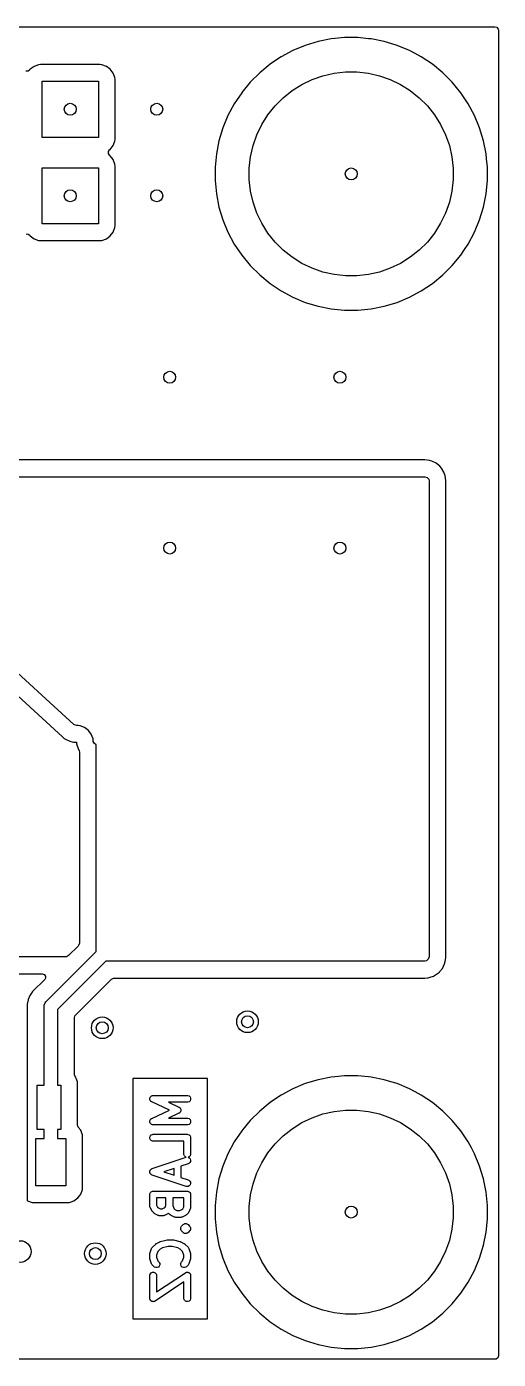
# Model space of a CAD drawing. Extents: x 0.03 to 1.57, y 0.03 to 1.57.
# Drawn here: x 1.025 to 1.57, y 0.03 to 1.57 of the extents above; entities that cross this region are included whole.
import ezdxf

# ---------------------------------------------------------------- set-up
doc = ezdxf.new("R2010")
doc.units = 0
doc.header["$MEASUREMENT"] = 0
doc.layers.add('BLACK', color=7, linetype='CONTINUOUS')

msp = doc.modelspace()

# ---------------------------------------------------------------- linework, layer by layer
at = {"layer": 'BLACK', "linetype": 'CONTINUOUS'}
for p, q in [((0.0337, 1.5702), (1.5663, 1.5702)), ((1.3769, 1.556), (1.3617, 1.553)), ((1.3811, 1.5564), (1.3769, 1.556)), ((1.3923, 1.5575), (1.3811, 1.5564)), ((1.4077, 1.5575), (1.3923, 1.5575)), ((1.3923, 1.5575), (1.3923, 1.5575)), ((1.4201, 1.5563), (1.4077, 1.5575)), ((1.4077, 1.5575), (1.4077, 1.5575)), ((1.4231, 1.556), (1.4201, 1.5563)), ((1.4383, 1.553), (1.4231, 1.556)), ((1.5663, 1.5702), (1.5686, 1.5695)), ((1.5686, 1.5695), (1.57, 1.5675)), ((1.57, 1.5675), (1.5702, 1.5663)), ((1.5702, 1.5663), (1.5702, 0.0337)), ((1.3326, 1.5425), (1.3189, 1.5353)), ((1.3469, 1.5485), (1.3326, 1.5425)), ((1.3326, 1.5425), (1.3326, 1.5425)), ((1.3326, 1.5425), (1.3326, 1.5425)), ((1.3617, 1.553), (1.3469, 1.5485)), ((1.3469, 1.5485), (1.3469, 1.5485)), ((1.3469, 1.5485), (1.3469, 1.5485)), ((1.3617, 1.553), (1.3617, 1.553)), ((1.4471, 1.5503), (1.4383, 1.553)), ((1.4531, 1.5485), (1.4471, 1.5503)), ((1.4674, 1.5425), (1.4531, 1.5485)), ((1.4531, 1.5485), (1.4531, 1.5485)), ((1.4531, 1.5485), (1.4531, 1.5485)), ((1.4741, 1.539), (1.4674, 1.5425)), ((1.0384, 1.5262), (1.0332, 1.5243)), ((1.0407, 1.5265), (1.0384, 1.5262)), ((1.0384, 1.5262), (1.0384, 1.5262)), ((1.0384, 1.5262), (1.0384, 1.5262)), ((1.1093, 1.5265), (1.0407, 1.5265)), ((1.1116, 1.5262), (1.1093, 1.5265)), ((1.1168, 1.5243), (1.1116, 1.5262)), ((1.1116, 1.5262), (1.1116, 1.5262)), ((1.3061, 1.5267), (1.2941, 1.5168)), ((1.3125, 1.531), (1.3061, 1.5267)), ((1.3189, 1.5353), (1.3125, 1.531)), ((1.4811, 1.5353), (1.4741, 1.539)), ((1.4939, 1.5267), (1.4811, 1.5353)), ((1.4811, 1.5353), (1.4811, 1.5353)), ((1.4811, 1.5353), (1.4811, 1.5353)), ((1.5059, 1.5168), (1.4939, 1.5267)), ((1.0262, 1.5188), (1.0237, 1.5188)), ((1.0281, 1.5202), (1.0262, 1.5188)), ((1.0287, 1.521), (1.0281, 1.5202)), ((1.0332, 1.5243), (1.0287, 1.521)), ((1.0287, 1.521), (1.0287, 1.521)), ((1.0287, 1.521), (1.0287, 1.521)), ((1.0332, 1.5243), (1.0332, 1.5243)), ((1.1213, 1.521), (1.1168, 1.5243)), ((1.1168, 1.5243), (1.1168, 1.5243)), ((1.1168, 1.5243), (1.1168, 1.5243)), ((1.1246, 1.5165), (1.1213, 1.521)), ((1.125, 1.5155), (1.1246, 1.5165)), ((1.1266, 1.5113), (1.125, 1.5155)), ((1.1268, 1.509), (1.1266, 1.5113)), ((1.1266, 1.5113), (1.1266, 1.5113)), ((1.2941, 1.5168), (1.2832, 1.5059)), ((1.3548, 1.5091), (1.3673, 1.5135)), ((1.3673, 1.5135), (1.3802, 1.5164)), ((1.3802, 1.5164), (1.3934, 1.5179)), ((1.3934, 1.5179), (1.4066, 1.5179)), ((1.4066, 1.5179), (1.4198, 1.5164)), ((1.4198, 1.5164), (1.4327, 1.5135)), ((1.4327, 1.5135), (1.4452, 1.5091)), ((1.5168, 1.5059), (1.5059, 1.5168)), ((1.0425, 1.4422), (1.0425, 1.5072)), ((1.0425, 1.5072), (1.1075, 1.5072)), ((1.1075, 1.5072), (1.1075, 1.4422)), ((1.1268, 1.4403), (1.1268, 1.509)), ((1.2832, 1.5059), (1.2735, 1.4942)), ((1.3213, 1.4881), (1.3317, 1.4963)), ((1.3317, 1.4963), (1.3429, 1.5034)), ((1.3429, 1.5034), (1.3548, 1.5091)), ((1.4452, 1.5091), (1.4571, 1.5034)), ((1.4571, 1.5034), (1.4683, 1.4963)), ((1.4683, 1.4963), (1.4787, 1.4881)), ((1.5267, 1.4939), (1.5168, 1.5059)), ((1.2647, 1.4811), (1.2574, 1.4674)), ((1.2733, 1.4939), (1.2647, 1.4811)), ((1.2735, 1.4942), (1.2733, 1.4939)), ((1.3119, 1.4787), (1.3213, 1.4881)), ((1.4787, 1.4881), (1.4881, 1.4787)), ((1.5353, 1.4811), (1.5267, 1.4939)), ((1.5425, 1.4674), (1.5353, 1.4811)), ((1.2574, 1.4674), (1.2515, 1.4531)), ((1.2574, 1.4674), (1.2574, 1.4674)), ((1.2966, 1.4571), (1.3037, 1.4683)), ((1.3037, 1.4683), (1.3119, 1.4787)), ((1.4881, 1.4787), (1.4963, 1.4683)), ((1.4963, 1.4683), (1.5034, 1.4571)), ((1.5485, 1.4531), (1.5425, 1.4674)), ((1.2515, 1.4531), (1.247, 1.4383)), ((1.2909, 1.4452), (1.2966, 1.4571)), ((1.5034, 1.4571), (1.5091, 1.4452)), ((1.553, 1.4383), (1.5485, 1.4531)), ((1.1075, 1.4422), (1.0425, 1.4422)), ((1.1213, 1.4284), (1.1246, 1.4328)), ((1.1246, 1.4328), (1.1266, 1.438)), ((1.1246, 1.4328), (1.1246, 1.4328)), ((1.1266, 1.438), (1.1268, 1.4403)), ((1.1266, 1.438), (1.1266, 1.438)), ((1.1266, 1.438), (1.1266, 1.438)), ((1.247, 1.4383), (1.244, 1.4231)), ((1.2836, 1.4198), (1.2865, 1.4327)), ((1.2865, 1.4327), (1.2909, 1.4452)), ((1.5091, 1.4452), (1.5135, 1.4327)), ((1.5135, 1.4327), (1.5164, 1.4198)), ((1.556, 1.4231), (1.553, 1.4383)), ((1.1191, 1.4235), (1.1192, 1.4259)), ((1.1205, 1.4216), (1.1191, 1.4235)), ((1.1192, 1.4259), (1.1205, 1.4278)), ((1.1205, 1.4278), (1.1213, 1.4284)), ((1.1213, 1.421), (1.1205, 1.4216)), ((1.1213, 1.4284), (1.1213, 1.4284)), ((1.1213, 1.4284), (1.1213, 1.4284)), ((1.1246, 1.4165), (1.1213, 1.421)), ((1.244, 1.4231), (1.2425, 1.4077)), ((1.2821, 1.4066), (1.2836, 1.4198)), ((1.5164, 1.4198), (1.5179, 1.4066)), ((1.5565, 1.4175), (1.556, 1.4231)), ((1.5575, 1.4077), (1.5565, 1.4175)), ((1.0425, 1.3422), (1.0425, 1.4072)), ((1.0425, 1.4072), (1.1075, 1.4072)), ((1.1075, 1.4072), (1.1075, 1.3422)), ((1.125, 1.4155), (1.1246, 1.4165)), ((1.1266, 1.4113), (1.125, 1.4155)), ((1.1268, 1.409), (1.1266, 1.4113)), ((1.1266, 1.4113), (1.1266, 1.4113)), ((1.1268, 1.4077), (1.1268, 1.409)), ((1.1268, 1.3403), (1.1268, 1.4077)), ((1.2425, 1.4077), (1.2425, 1.3923)), ((1.2821, 1.3934), (1.2821, 1.4066)), ((1.5179, 1.4066), (1.5179, 1.3934)), ((1.5575, 1.3923), (1.5575, 1.4077)), ((1.2425, 1.3923), (1.244, 1.3769)), ((1.2836, 1.3802), (1.2821, 1.3934)), ((1.5179, 1.3934), (1.5164, 1.3802)), ((1.5564, 1.3811), (1.5575, 1.3923)), ((1.244, 1.3769), (1.247, 1.3617)), ((1.2865, 1.3673), (1.2836, 1.3802)), ((1.5164, 1.3802), (1.5135, 1.3673)), ((1.553, 1.3617), (1.556, 1.3769)), ((1.556, 1.3769), (1.5564, 1.3811)), ((1.247, 1.3617), (1.2515, 1.3469)), ((1.2909, 1.3548), (1.2865, 1.3673)), ((1.5135, 1.3673), (1.5091, 1.3548)), ((1.5485, 1.3469), (1.553, 1.3617)), ((1.553, 1.3617), (1.553, 1.3617)), ((1.1075, 1.3422), (1.0425, 1.3422)), ((1.1266, 1.338), (1.1268, 1.3403)), ((1.2515, 1.3469), (1.2574, 1.3326)), ((1.2966, 1.3429), (1.2909, 1.3548)), ((1.3037, 1.3317), (1.2966, 1.3429)), ((1.5034, 1.3429), (1.4963, 1.3317)), ((1.5091, 1.3548), (1.5034, 1.3429)), ((1.5425, 1.3326), (1.5485, 1.3469)), ((1.5485, 1.3469), (1.5485, 1.3469)), ((1.5485, 1.3469), (1.5485, 1.3469)), ((1.0238, 1.3306), (1.0263, 1.3305)), ((1.0263, 1.3305), (1.0281, 1.3292)), ((1.0281, 1.3292), (1.0287, 1.3284)), ((1.0287, 1.3284), (1.0287, 1.3284)), ((1.0287, 1.3284), (1.0332, 1.3251)), ((1.0332, 1.3251), (1.0384, 1.3231)), ((1.1116, 1.3231), (1.1168, 1.3251)), ((1.1168, 1.3251), (1.1213, 1.3284)), ((1.1213, 1.3284), (1.1246, 1.3328)), ((1.1213, 1.3284), (1.1213, 1.3284)), ((1.1246, 1.3328), (1.1266, 1.338)), ((1.1246, 1.3328), (1.1246, 1.3328)), ((1.1266, 1.338), (1.1266, 1.338)), ((1.1266, 1.338), (1.1266, 1.338)), ((1.2574, 1.3326), (1.2574, 1.3326)), ((1.2574, 1.3326), (1.2647, 1.3189)), ((1.3119, 1.3213), (1.3037, 1.3317)), ((1.4963, 1.3317), (1.4881, 1.3213)), ((1.5353, 1.3189), (1.5425, 1.3326)), ((1.5425, 1.3326), (1.5425, 1.3326)), ((1.5425, 1.3326), (1.5425, 1.3326)), ((1.0384, 1.3231), (1.0384, 1.3231)), ((1.0384, 1.3231), (1.0399, 1.323)), ((1.0399, 1.323), (1.0407, 1.3229)), ((1.0407, 1.3229), (1.0407, 1.3229)), ((1.0407, 1.3229), (1.0407, 1.3229)), ((1.0407, 1.3229), (1.1093, 1.3229)), ((1.1093, 1.3229), (1.1109, 1.323)), ((1.1093, 1.3229), (1.1093, 1.3229)), ((1.1093, 1.3229), (1.1093, 1.3229)), ((1.1109, 1.323), (1.1116, 1.3231)), ((1.1116, 1.3231), (1.1116, 1.3231)), ((1.2647, 1.3189), (1.2733, 1.3061)), ((1.3213, 1.3119), (1.3119, 1.3213)), ((1.3317, 1.3037), (1.3213, 1.3119)), ((1.4787, 1.3119), (1.4683, 1.3037)), ((1.4881, 1.3213), (1.4787, 1.3119)), ((1.5267, 1.3061), (1.531, 1.3125)), ((1.531, 1.3125), (1.5353, 1.3189)), ((1.2733, 1.3061), (1.2832, 1.2941)), ((1.2832, 1.2941), (1.2941, 1.2832)), ((1.3429, 1.2966), (1.3317, 1.3037)), ((1.3548, 1.2909), (1.3429, 1.2966)), ((1.4571, 1.2966), (1.4452, 1.2909)), ((1.4683, 1.3037), (1.4571, 1.2966)), ((1.5059, 1.2832), (1.5168, 1.2941)), ((1.5168, 1.2941), (1.5267, 1.3061)), ((1.2941, 1.2832), (1.3061, 1.2733)), ((1.3673, 1.2865), (1.3548, 1.2909)), ((1.3802, 1.2836), (1.3673, 1.2865)), ((1.3934, 1.2821), (1.3802, 1.2836)), ((1.4066, 1.2821), (1.3934, 1.2821)), ((1.4198, 1.2836), (1.4066, 1.2821)), ((1.4327, 1.2865), (1.4198, 1.2836)), ((1.4452, 1.2909), (1.4327, 1.2865)), ((1.4939, 1.2733), (1.5059, 1.2832)), ((1.5059, 1.2832), (1.5059, 1.2832)), ((1.3061, 1.2733), (1.3189, 1.2647)), ((1.3189, 1.2647), (1.3326, 1.2574)), ((1.4674, 1.2574), (1.4811, 1.2647)), ((1.4811, 1.2647), (1.4939, 1.2733)), ((1.3326, 1.2574), (1.3326, 1.2574)), ((1.3326, 1.2574), (1.3469, 1.2515)), ((1.3469, 1.2515), (1.3617, 1.247)), ((1.4383, 1.247), (1.4531, 1.2515)), ((1.4531, 1.2515), (1.4674, 1.2574)), ((1.4674, 1.2574), (1.4674, 1.2574)), ((1.4674, 1.2574), (1.4674, 1.2574)), ((1.4674, 1.2574), (1.4674, 1.2574)), ((1.4674, 1.2574), (1.4674, 1.2574)), ((1.3617, 1.247), (1.3769, 1.244)), ((1.3769, 1.244), (1.3769, 1.244)), ((1.3769, 1.244), (1.3923, 1.2425)), ((1.3923, 1.2425), (1.3923, 1.2425)), ((1.3923, 1.2425), (1.4077, 1.2425)), ((1.4077, 1.2425), (1.4231, 1.244)), ((1.4231, 1.244), (1.4383, 1.247)), ((1.485, 1.0695), (0.755, 1.0695)), ((1.4878, 1.0691), (1.485, 1.0695)), ((1.485, 1.0695), (1.485, 1.0695)), ((1.4905, 1.0687), (1.4878, 1.0691)), ((1.4932, 1.0679), (1.4905, 1.0687)), ((1.4983, 1.0656), (1.4932, 1.0679)), ((1.5024, 1.0621), (1.4983, 1.0656)), ((0.755, 1.05), (1.485, 1.05)), ((1.485, 1.05), (1.4877, 1.0492)), ((1.4877, 1.0492), (1.4896, 1.0471)), ((1.5025, 1.062), (1.5024, 1.0621)), ((1.5043, 1.0599), (1.5025, 1.062)), ((1.5025, 1.062), (1.5025, 1.062)), ((1.5025, 1.062), (1.5025, 1.062)), ((1.5073, 1.0552), (1.5043, 1.0599)), ((1.5086, 1.0512), (1.5073, 1.0552)), ((1.5091, 1.0492), (1.5086, 1.0512)), ((1.5095, 1.045), (1.5091, 1.0492)), ((1.4896, 1.0471), (1.49, 1.045)), ((1.49, 1.045), (1.49, 0.495)), ((1.5095, 0.495), (1.5095, 1.045)), ((1.5095, 1.045), (1.5095, 1.045)), ((1.0792, 0.7636), (0.93, 0.9)), ((0.9463, 0.8587), (1.0661, 0.7492)), ((1.0799, 0.7631), (1.0792, 0.7636)), ((1.0826, 0.7623), (1.0799, 0.7631)), ((1.0841, 0.7623), (1.0826, 0.7623)), ((1.0864, 0.762), (1.0841, 0.7623)), ((1.0916, 0.7601), (1.0864, 0.762)), ((1.096, 0.7567), (1.0916, 0.7601)), ((1.0993, 0.7523), (1.096, 0.7567)), ((1.0661, 0.7492), (1.0673, 0.7481)), ((1.0673, 0.7481), (1.068, 0.7476)), ((1.068, 0.7476), (1.0693, 0.7466)), ((1.0693, 0.7466), (1.0693, 0.7466)), ((1.0693, 0.7466), (1.0744, 0.7443)), ((1.0744, 0.7443), (1.0744, 0.7443)), ((1.0744, 0.7443), (1.0771, 0.7435)), ((1.0771, 0.7435), (1.0786, 0.7433)), ((1.0786, 0.7433), (1.0794, 0.743)), ((1.0794, 0.743), (1.0822, 0.743)), ((1.0822, 0.743), (1.0822, 0.7406)), ((1.0822, 0.7406), (1.0825, 0.7403)), ((1.0825, 0.7403), (1.0826, 0.7399)), ((1.0826, 0.7399), (1.0828, 0.7391)), ((1.1013, 0.7471), (1.0993, 0.7523)), ((1.1015, 0.7449), (1.1013, 0.7471)), ((1.1013, 0.7471), (1.1013, 0.7471)), ((1.1013, 0.7471), (1.1013, 0.7471)), ((1.1016, 0.7441), (1.1015, 0.7449)), ((1.1031, 0.7417), (1.1016, 0.7441)), ((1.105, 0.74), (1.1031, 0.7417)), ((1.105, 0.5011), (1.105, 0.74)), ((1.105, 0.74), (1.105, 0.74)), ((1.0828, 0.7391), (1.085, 0.734)), ((1.085, 0.734), (1.085, 0.7339)), ((1.085, 0.7339), (1.0851, 0.7336)), ((1.0851, 0.7336), (1.0852, 0.733)), ((1.0852, 0.733), (1.0855, 0.7318)), ((1.0855, 0.7318), (1.0855, 0.511)), ((1.0855, 0.511), (1.0847, 0.5083)), ((1.0695, 0.495), (0.8809, 0.495)), ((1.0469, 0.4431), (1.105, 0.5011)), ((1.0706, 0.4951), (1.0695, 0.495)), ((1.073, 0.4965), (1.0706, 0.4951)), ((1.084, 0.5075), (1.073, 0.4965)), ((1.0847, 0.5083), (1.084, 0.5075)), ((1.49, 0.495), (1.4892, 0.4923)), ((1.5087, 0.4895), (1.5094, 0.4939)), ((1.5094, 0.4939), (1.5095, 0.495)), ((1.1161, 0.49), (1.0604, 0.4342)), ((1.205, 0.49), (1.1161, 0.49)), ((1.485, 0.49), (1.205, 0.49)), ((1.4871, 0.4904), (1.485, 0.49)), ((1.4892, 0.4923), (1.4871, 0.4904)), ((1.4999, 0.4757), (1.502, 0.4775)), ((1.502, 0.4775), (1.5021, 0.4776)), ((1.502, 0.4775), (1.502, 0.4775)), ((1.5021, 0.4776), (1.5056, 0.4817)), ((1.5056, 0.4817), (1.5079, 0.4868)), ((1.5079, 0.4868), (1.5087, 0.4895)), ((0.9027, 0.4755), (1.0426, 0.4755)), ((1.0454, 0.4688), (1.0314, 0.4548)), ((1.0426, 0.4755), (1.0449, 0.4747)), ((1.0449, 0.4747), (1.0463, 0.4728)), ((1.0463, 0.4704), (1.0454, 0.4688)), ((1.0463, 0.4728), (1.0463, 0.4704)), ((1.0808, 0.4274), (1.1228, 0.4694)), ((1.1228, 0.4694), (1.1249, 0.4704)), ((1.1249, 0.4704), (1.1256, 0.4705)), ((1.1256, 0.4705), (1.485, 0.4705)), ((1.485, 0.4705), (1.4884, 0.4708)), ((1.485, 0.4705), (1.485, 0.4705)), ((1.4884, 0.4708), (1.4892, 0.4709)), ((1.4892, 0.4709), (1.4902, 0.4712)), ((1.4902, 0.4712), (1.4912, 0.4714)), ((1.4912, 0.4714), (1.4952, 0.4727)), ((1.4952, 0.4727), (1.4999, 0.4757)), ((1.4952, 0.4727), (1.4952, 0.4727)), ((1.4999, 0.4757), (1.4999, 0.4757)), ((1.0284, 0.4504), (1.0264, 0.4456)), ((1.0294, 0.4519), (1.0284, 0.4504)), ((1.0314, 0.4548), (1.0294, 0.4519)), ((1.0264, 0.4454), (1.0253, 0.4402)), ((1.0253, 0.4402), (1.0253, 0.3642)), ((1.0264, 0.4456), (1.0264, 0.4456)), ((1.0264, 0.4456), (1.0264, 0.4456)), ((1.0264, 0.4456), (1.0264, 0.4454)), ((1.0446, 0.4375), (1.0448, 0.439)), ((1.0446, 0.3466), (1.0446, 0.4375)), ((1.0448, 0.439), (1.046, 0.4419)), ((1.046, 0.4419), (1.0469, 0.4431)), ((1.0604, 0.4342), (1.0604, 0.3466)), ((1.0797, 0.4246), (1.0804, 0.4269)), ((1.0797, 0.3594), (1.0797, 0.4246)), ((1.0804, 0.4269), (1.0808, 0.4274)), ((1.0253, 0.3642), (1.025, 0.3632)), ((1.025, 0.3632), (1.025, 0.2135)), ((1.0797, 0.3593), (1.0797, 0.3594)), ((1.08, 0.3585), (1.0797, 0.3593)), ((1.0802, 0.3575), (1.08, 0.3585)), ((1.0803, 0.3573), (1.0802, 0.3575)), ((1.0813, 0.3559), (1.0803, 0.3573)), ((1.0819, 0.3544), (1.0813, 0.3559)), ((1.0832, 0.3507), (1.0819, 0.3544)), ((1.0819, 0.3544), (1.0819, 0.3544)), ((1.2338, 0.3544), (1.1474, 0.3544)), ((1.1474, 0.3544), (1.1474, 0.0768)), ((1.2338, 0.2077), (1.2338, 0.3544)), ((1.3769, 0.356), (1.3617, 0.353)), ((1.3811, 0.3564), (1.3769, 0.356)), ((1.3923, 0.3575), (1.3811, 0.3564)), ((1.4077, 0.3575), (1.3923, 0.3575)), ((1.3923, 0.3575), (1.3923, 0.3575)), ((1.4201, 0.3563), (1.4077, 0.3575)), ((1.4077, 0.3575), (1.4077, 0.3575)), ((1.4231, 0.356), (1.4201, 0.3563)), ((1.4383, 0.353), (1.4231, 0.356)), ((1.0366, 0.2954), (1.0366, 0.3466)), ((1.0366, 0.3466), (1.0446, 0.3466)), ((1.0604, 0.3466), (1.0642, 0.3466)), ((1.0642, 0.3466), (1.0642, 0.2954)), ((1.0835, 0.3484), (1.0832, 0.3507)), ((1.0832, 0.3507), (1.0832, 0.3507)), ((1.0835, 0.3007), (1.0835, 0.3484)), ((1.0835, 0.3484), (1.0835, 0.3484)), ((1.3326, 0.3425), (1.3189, 0.3353)), ((1.3469, 0.3485), (1.3326, 0.3425)), ((1.3326, 0.3425), (1.3326, 0.3425)), ((1.3326, 0.3425), (1.3326, 0.3425)), ((1.3617, 0.353), (1.3469, 0.3485)), ((1.3469, 0.3485), (1.3469, 0.3485)), ((1.3469, 0.3485), (1.3469, 0.3485)), ((1.3617, 0.353), (1.3617, 0.353)), ((1.4457, 0.3507), (1.4383, 0.353)), ((1.4531, 0.3485), (1.4457, 0.3507)), ((1.4674, 0.3425), (1.4531, 0.3485)), ((1.4531, 0.3485), (1.4531, 0.3485)), ((1.4531, 0.3485), (1.4531, 0.3485)), ((1.4741, 0.339), (1.4674, 0.3425)), ((1.4811, 0.3353), (1.4741, 0.339)), ((1.167, 0.3303), (1.1671, 0.331)), ((1.1671, 0.3302), (1.167, 0.3303)), ((1.1671, 0.3319), (1.1674, 0.3325)), ((1.1671, 0.3318), (1.1671, 0.3319)), ((1.1671, 0.3317), (1.1671, 0.3318)), ((1.1671, 0.331), (1.1671, 0.3317)), ((1.1673, 0.3295), (1.1671, 0.3302)), ((1.1671, 0.3302), (1.1671, 0.3302)), ((1.1676, 0.3289), (1.1673, 0.3295)), ((1.1674, 0.3325), (1.1677, 0.3331)), ((1.1676, 0.3288), (1.1676, 0.3289)), ((1.1677, 0.3287), (1.1676, 0.3288)), ((1.1677, 0.3332), (1.1678, 0.3333)), ((1.1677, 0.3331), (1.1677, 0.3332)), ((1.1681, 0.3283), (1.1677, 0.3287)), ((1.1678, 0.3333), (1.1683, 0.3337)), ((1.1686, 0.3277), (1.1681, 0.3283)), ((1.1683, 0.3337), (1.1687, 0.3342)), ((1.1687, 0.3277), (1.1686, 0.3277)), ((1.1687, 0.3342), (1.1688, 0.3342)), ((1.1687, 0.3276), (1.1687, 0.3277)), ((1.1688, 0.3276), (1.1687, 0.3276)), ((1.1688, 0.3342), (1.1689, 0.3343)), ((1.1693, 0.3274), (1.1688, 0.3276)), ((1.1689, 0.3343), (1.1695, 0.3345)), ((1.1897, 0.3178), (1.1693, 0.3274)), ((1.1695, 0.3345), (1.1702, 0.3348)), ((1.1702, 0.3348), (1.1703, 0.3348)), ((1.1703, 0.3348), (1.1703, 0.3348)), ((1.1703, 0.3348), (1.1704, 0.3348)), ((1.1704, 0.3348), (1.1709, 0.3349)), ((1.1709, 0.3349), (1.2103, 0.3349)), ((1.2103, 0.327), (1.1887, 0.327)), ((1.1887, 0.327), (1.2007, 0.3214)), ((1.2103, 0.3349), (1.2111, 0.3348)), ((1.2111, 0.3271), (1.2103, 0.327)), ((1.2111, 0.3348), (1.2125, 0.3342)), ((1.2125, 0.3276), (1.2111, 0.3271)), ((1.2125, 0.3342), (1.2136, 0.3331)), ((1.2136, 0.3287), (1.2125, 0.3276)), ((1.2136, 0.3331), (1.2142, 0.3317)), ((1.2142, 0.3302), (1.2136, 0.3287)), ((1.2142, 0.3317), (1.2142, 0.3302)), ((1.3061, 0.3267), (1.2941, 0.3168)), ((1.3135, 0.3317), (1.3061, 0.3267)), ((1.3189, 0.3353), (1.3135, 0.3317)), ((1.4939, 0.3267), (1.4811, 0.3353)), ((1.4811, 0.3353), (1.4811, 0.3353)), ((1.4811, 0.3353), (1.4811, 0.3353)), ((1.5059, 0.3168), (1.4939, 0.3267)), ((1.1688, 0.308), (1.1693, 0.3082)), ((1.1693, 0.3082), (1.1897, 0.3178)), ((1.2007, 0.3142), (1.1887, 0.3086)), ((1.1887, 0.3086), (1.2103, 0.3086)), ((1.2007, 0.3214), (1.201, 0.3212)), ((1.201, 0.3144), (1.2007, 0.3142)), ((1.201, 0.3212), (1.2011, 0.3212)), ((1.2011, 0.3144), (1.201, 0.3144)), ((1.2011, 0.3212), (1.2012, 0.3211)), ((1.2012, 0.3145), (1.2011, 0.3144)), ((1.2012, 0.3211), (1.2014, 0.321)), ((1.2014, 0.3146), (1.2012, 0.3145)), ((1.2014, 0.321), (1.2018, 0.3205)), ((1.2018, 0.3151), (1.2014, 0.3146)), ((1.2018, 0.3205), (1.2022, 0.3201)), ((1.2022, 0.3155), (1.2018, 0.3151)), ((1.2022, 0.3201), (1.2023, 0.32)), ((1.2023, 0.3156), (1.2022, 0.3155)), ((1.2023, 0.32), (1.2024, 0.3198)), ((1.2024, 0.3158), (1.2023, 0.3156)), ((1.2024, 0.3198), (1.2026, 0.3193)), ((1.2026, 0.3163), (1.2024, 0.3158)), ((1.2026, 0.3193), (1.2029, 0.3187)), ((1.2029, 0.3169), (1.2026, 0.3163)), ((1.2029, 0.3187), (1.2029, 0.3186)), ((1.2029, 0.3186), (1.2029, 0.3184)), ((1.2029, 0.3184), (1.2029, 0.3178)), ((1.2029, 0.3178), (1.2029, 0.3172)), ((1.2029, 0.3172), (1.2029, 0.317)), ((1.2029, 0.317), (1.2029, 0.3169)), ((1.2103, 0.3086), (1.2111, 0.3085)), ((1.2111, 0.3085), (1.2125, 0.308)), ((1.2941, 0.3168), (1.2832, 0.3059)), ((1.3429, 0.3034), (1.3548, 0.3091)), ((1.3548, 0.3091), (1.3673, 0.3135)), ((1.3673, 0.3135), (1.3802, 0.3164)), ((1.3802, 0.3164), (1.3934, 0.3179)), ((1.3934, 0.3179), (1.4066, 0.3179)), ((1.4066, 0.3179), (1.4198, 0.3164)), ((1.4198, 0.3164), (1.4327, 0.3135)), ((1.4327, 0.3135), (1.4452, 0.3091)), ((1.4452, 0.3091), (1.4571, 0.3034)), ((1.5168, 0.3059), (1.5059, 0.3168)), ((1.0446, 0.2954), (1.0366, 0.2954)), ((1.0446, 0.2852), (1.0446, 0.2954)), ((1.0642, 0.2954), (1.0604, 0.2954)), ((1.0604, 0.2954), (1.0604, 0.2852)), ((1.0835, 0.3006), (1.0835, 0.3007)), ((1.0843, 0.2983), (1.0835, 0.3006)), ((1.0871, 0.2945), (1.0843, 0.2983)), ((1.0884, 0.2912), (1.0871, 0.2945)), ((1.0871, 0.2945), (1.0871, 0.2945)), ((1.167, 0.3053), (1.1671, 0.3054)), ((1.1671, 0.3046), (1.167, 0.3053)), ((1.1671, 0.3054), (1.1673, 0.3061)), ((1.1671, 0.3054), (1.1671, 0.3054)), ((1.1671, 0.3039), (1.1671, 0.3046)), ((1.1671, 0.3038), (1.1671, 0.3039)), ((1.1671, 0.3037), (1.1671, 0.3038)), ((1.1674, 0.3031), (1.1671, 0.3037)), ((1.1673, 0.3061), (1.1676, 0.3067)), ((1.1677, 0.3025), (1.1674, 0.3031)), ((1.1676, 0.3068), (1.1677, 0.3069)), ((1.1676, 0.3067), (1.1676, 0.3068)), ((1.1677, 0.3069), (1.1681, 0.3073)), ((1.1677, 0.3024), (1.1677, 0.3025)), ((1.1678, 0.3023), (1.1677, 0.3024)), ((1.1683, 0.3019), (1.1678, 0.3023)), ((1.1681, 0.3073), (1.1686, 0.3079)), ((1.1687, 0.3014), (1.1683, 0.3019)), ((1.1686, 0.3079), (1.1687, 0.3079)), ((1.1687, 0.3079), (1.1687, 0.308)), ((1.1687, 0.308), (1.1688, 0.308)), ((1.1688, 0.3014), (1.1687, 0.3014)), ((1.1689, 0.3013), (1.1688, 0.3014)), ((1.1695, 0.3011), (1.1689, 0.3013)), ((1.1702, 0.3008), (1.1695, 0.3011)), ((1.1703, 0.3008), (1.1702, 0.3008)), ((1.1704, 0.3008), (1.1703, 0.3008)), ((1.1703, 0.3008), (1.1703, 0.3008)), ((1.1709, 0.3007), (1.1704, 0.3008)), ((1.2103, 0.3007), (1.1709, 0.3007)), ((1.2111, 0.3008), (1.2103, 0.3007)), ((1.2125, 0.3014), (1.2111, 0.3008)), ((1.2125, 0.308), (1.2136, 0.3069)), ((1.2136, 0.3025), (1.2125, 0.3014)), ((1.2136, 0.3069), (1.2142, 0.3054)), ((1.2142, 0.3039), (1.2136, 0.3025)), ((1.2142, 0.3054), (1.2142, 0.3039)), ((1.2733, 0.2939), (1.2647, 0.2811)), ((1.2747, 0.2956), (1.2733, 0.2939)), ((1.2832, 0.3059), (1.2747, 0.2956)), ((1.3213, 0.2881), (1.3317, 0.2963)), ((1.3317, 0.2963), (1.3429, 0.3034)), ((1.4571, 0.3034), (1.4683, 0.2963)), ((1.4683, 0.2963), (1.4787, 0.2881)), ((1.5267, 0.2939), (1.5168, 0.3059)), ((1.5353, 0.2811), (1.5267, 0.2939)), ((1.035, 0.2302), (1.035, 0.2852)), ((1.035, 0.2852), (1.0446, 0.2852)), ((1.0604, 0.2852), (1.07, 0.2852)), ((1.07, 0.2852), (1.07, 0.2302)), ((1.0891, 0.2893), (1.0884, 0.2912)), ((1.0893, 0.287), (1.0891, 0.2893)), ((1.0893, 0.2283), (1.0893, 0.287)), ((1.1671, 0.2867), (1.1677, 0.2881)), ((1.1671, 0.2852), (1.1671, 0.2867)), ((1.1677, 0.2837), (1.1671, 0.2852)), ((1.1677, 0.2881), (1.1687, 0.2892)), ((1.1687, 0.2827), (1.1677, 0.2837)), ((1.1687, 0.2892), (1.1702, 0.2898)), ((1.1702, 0.2821), (1.1687, 0.2827)), ((1.1702, 0.2898), (1.1709, 0.2899)), ((1.1709, 0.282), (1.1702, 0.2821)), ((1.1709, 0.2899), (1.2103, 0.2899)), ((1.2064, 0.282), (1.1709, 0.282)), ((1.2064, 0.2672), (1.2064, 0.282)), ((1.2103, 0.2899), (1.2111, 0.2898)), ((1.2111, 0.2898), (1.2125, 0.2892)), ((1.2125, 0.2892), (1.2136, 0.2881)), ((1.2136, 0.2881), (1.2142, 0.2867)), ((1.2142, 0.2867), (1.2142, 0.2859)), ((1.2142, 0.2859), (1.2142, 0.2672)), ((1.2647, 0.2811), (1.2574, 0.2674)), ((1.3037, 0.2683), (1.3119, 0.2787)), ((1.3119, 0.2787), (1.3213, 0.2881)), ((1.4787, 0.2881), (1.4881, 0.2787)), ((1.4881, 0.2787), (1.4963, 0.2683)), ((1.539, 0.2741), (1.5353, 0.2811)), ((1.5353, 0.2811), (1.5353, 0.2811)), ((1.1697, 0.2503), (1.2091, 0.2634)), ((1.2064, 0.2664), (1.2064, 0.2672)), ((1.207, 0.265), (1.2064, 0.2664)), ((1.2081, 0.2639), (1.207, 0.265)), ((1.2092, 0.2635), (1.2081, 0.2639)), ((1.2091, 0.2634), (1.2092, 0.2635)), ((1.2125, 0.2639), (1.2114, 0.2635)), ((1.2114, 0.2635), (1.2127, 0.2628)), ((1.2136, 0.265), (1.2125, 0.2639)), ((1.2127, 0.2628), (1.2137, 0.2616)), ((1.2142, 0.2664), (1.2136, 0.265)), ((1.2142, 0.2672), (1.2142, 0.2664)), ((1.2574, 0.2674), (1.2515, 0.2531)), ((1.2574, 0.2674), (1.2574, 0.2674)), ((1.2966, 0.2571), (1.3037, 0.2683)), ((1.4963, 0.2683), (1.5034, 0.2571)), ((1.5425, 0.2674), (1.539, 0.2741)), ((1.5485, 0.2531), (1.5425, 0.2674)), ((1.167, 0.2471), (1.1671, 0.2473)), ((1.1671, 0.2466), (1.167, 0.2471)), ((1.167, 0.2461), (1.1671, 0.2466)), ((1.1671, 0.2476), (1.1674, 0.248)), ((1.1671, 0.2473), (1.1671, 0.2476)), ((1.1674, 0.248), (1.1675, 0.2485)), ((1.1675, 0.2485), (1.1677, 0.2487)), ((1.1677, 0.2487), (1.1678, 0.249)), ((1.1678, 0.249), (1.1682, 0.2493)), ((1.1682, 0.2493), (1.1685, 0.2497)), ((1.1685, 0.2497), (1.1688, 0.2498)), ((1.1688, 0.2498), (1.169, 0.25)), ((1.169, 0.25), (1.1697, 0.2503)), ((1.1951, 0.2505), (1.1834, 0.2466)), ((1.1834, 0.2466), (1.1951, 0.2426)), ((1.1951, 0.2426), (1.1951, 0.2505)), ((1.2115, 0.2559), (1.203, 0.2531)), ((1.203, 0.2531), (1.203, 0.24)), ((1.2123, 0.2563), (1.2115, 0.2559)), ((1.2134, 0.2573), (1.2123, 0.2563)), ((1.2141, 0.2586), (1.2134, 0.2573)), ((1.2137, 0.2616), (1.2142, 0.2602)), ((1.2142, 0.2602), (1.2141, 0.2586)), ((1.2515, 0.2531), (1.247, 0.2383)), ((1.2909, 0.2452), (1.2966, 0.2571)), ((1.5034, 0.2571), (1.5091, 0.2452)), ((1.553, 0.2383), (1.5485, 0.2531)), ((1.1671, 0.2458), (1.167, 0.2461)), ((1.1671, 0.2455), (1.1671, 0.2458)), ((1.1674, 0.2451), (1.1671, 0.2455)), ((1.1675, 0.2446), (1.1674, 0.2451)), ((1.1677, 0.2444), (1.1675, 0.2446)), ((1.1678, 0.2441), (1.1677, 0.2444)), ((1.1682, 0.2438), (1.1678, 0.2441)), ((1.1685, 0.2434), (1.1682, 0.2438)), ((1.1688, 0.2433), (1.1685, 0.2434)), ((1.169, 0.2431), (1.1688, 0.2433)), ((1.1697, 0.2428), (1.169, 0.2431)), ((1.2091, 0.2297), (1.1697, 0.2428)), ((1.203, 0.24), (1.2115, 0.2372)), ((1.2115, 0.2372), (1.2123, 0.2369)), ((1.2123, 0.2369), (1.2134, 0.2358)), ((1.2137, 0.2315), (1.2127, 0.2303)), ((1.2134, 0.2358), (1.2141, 0.2345)), ((1.2142, 0.2329), (1.2137, 0.2315)), ((1.2141, 0.2345), (1.2142, 0.2329)), ((1.247, 0.2383), (1.244, 0.2231)), ((1.2836, 0.2198), (1.2865, 0.2327)), ((1.2865, 0.2327), (1.2909, 0.2452)), ((1.5091, 0.2452), (1.5135, 0.2327)), ((1.5135, 0.2327), (1.5164, 0.2198)), ((1.556, 0.2231), (1.553, 0.2383)), ((1.07, 0.2302), (1.035, 0.2302)), ((1.0793, 0.2131), (1.0838, 0.2164)), ((1.0838, 0.2164), (1.086, 0.2193)), ((1.0838, 0.2164), (1.0838, 0.2164)), ((1.086, 0.2193), (1.0871, 0.2208)), ((1.0871, 0.2208), (1.0891, 0.226)), ((1.0891, 0.226), (1.0893, 0.2283)), ((1.0891, 0.226), (1.0891, 0.226)), ((1.0891, 0.226), (1.0891, 0.226)), ((1.167, 0.2203), (1.1671, 0.2211)), ((1.167, 0.2072), (1.167, 0.2203)), ((1.1671, 0.2211), (1.1677, 0.2225)), ((1.1677, 0.2225), (1.1687, 0.2236)), ((1.1687, 0.2236), (1.1702, 0.2242)), ((1.1702, 0.2242), (1.1709, 0.2242)), ((1.1709, 0.2242), (1.2103, 0.2242)), ((1.1857, 0.2164), (1.1749, 0.2164)), ((1.1749, 0.2164), (1.1749, 0.2081)), ((1.1857, 0.2081), (1.1857, 0.2164)), ((1.2064, 0.2164), (1.1936, 0.2164)), ((1.1936, 0.2164), (1.1936, 0.2078)), ((1.2064, 0.2062), (1.2064, 0.2164)), ((1.2098, 0.2295), (1.2091, 0.2297)), ((1.2113, 0.2296), (1.2098, 0.2295)), ((1.2103, 0.2242), (1.2111, 0.2242)), ((1.2111, 0.2242), (1.2125, 0.2236)), ((1.2127, 0.2303), (1.2113, 0.2296)), ((1.2125, 0.2236), (1.2136, 0.2225)), ((1.2136, 0.2225), (1.2142, 0.2211)), ((1.2142, 0.2211), (1.2142, 0.2203)), ((1.2142, 0.2203), (1.2142, 0.2053)), ((1.244, 0.2231), (1.2425, 0.2077)), ((1.2821, 0.2066), (1.2836, 0.2198)), ((1.5164, 0.2198), (1.5179, 0.2066)), ((1.5575, 0.2077), (1.556, 0.2231)), ((1.556, 0.2231), (1.556, 0.2231)), ((1.025, 0.2135), (1.0257, 0.2131)), ((1.0257, 0.2131), (1.0309, 0.2111)), ((1.0309, 0.2111), (1.0309, 0.2111)), ((1.0309, 0.2111), (1.0324, 0.211)), ((1.0324, 0.211), (1.0332, 0.2109)), ((1.0332, 0.2109), (1.0332, 0.2109)), ((1.0332, 0.2109), (1.0332, 0.2109)), ((1.0332, 0.2109), (1.0718, 0.2109)), ((1.0718, 0.2109), (1.0734, 0.211)), ((1.0718, 0.2109), (1.0718, 0.2109)), ((1.0718, 0.2109), (1.0718, 0.2109)), ((1.0734, 0.211), (1.0741, 0.2111)), ((1.0741, 0.2111), (1.0793, 0.2131)), ((1.0741, 0.2111), (1.0741, 0.2111)), ((1.1671, 0.2064), (1.167, 0.2072)), ((1.1671, 0.2063), (1.1671, 0.2064)), ((1.1671, 0.2061), (1.1671, 0.2063)), ((1.1674, 0.2054), (1.1671, 0.2061)), ((1.1693, 0.2017), (1.1674, 0.2054)), ((1.1695, 0.2013), (1.1693, 0.2017)), ((1.1696, 0.2011), (1.1695, 0.2013)), ((1.1695, 0.2013), (1.1695, 0.2013)), ((1.1697, 0.201), (1.1696, 0.2011)), ((1.1698, 0.201), (1.1697, 0.201)), ((1.17, 0.2007), (1.1698, 0.201)), ((1.1719, 0.1988), (1.17, 0.2007)), ((1.1749, 0.2081), (1.176, 0.2058)), ((1.176, 0.2058), (1.177, 0.2048)), ((1.177, 0.2048), (1.1794, 0.2036)), ((1.1794, 0.2036), (1.1813, 0.2036)), ((1.1813, 0.2036), (1.1836, 0.2048)), ((1.1836, 0.2048), (1.1846, 0.2058)), ((1.1846, 0.2058), (1.1857, 0.2081)), ((1.1936, 0.2078), (1.195, 0.2037)), ((1.195, 0.2037), (1.1958, 0.2029)), ((1.1958, 0.2029), (1.1981, 0.2018)), ((1.1981, 0.2018), (1.2019, 0.2018)), ((1.2019, 0.2018), (1.2042, 0.2029)), ((1.2042, 0.2029), (1.2052, 0.2039)), ((1.2052, 0.2039), (1.2064, 0.2062)), ((1.2138, 0.2036), (1.212, 0.1998)), ((1.2141, 0.2043), (1.2138, 0.2036)), ((1.2142, 0.2045), (1.2141, 0.2044)), ((1.2141, 0.2044), (1.2141, 0.2043)), ((1.2142, 0.2053), (1.2142, 0.2045)), ((1.2338, 0.0768), (1.2338, 0.2077)), ((1.2425, 0.2077), (1.2425, 0.1923)), ((1.2821, 0.1934), (1.2821, 0.2066)), ((1.5179, 0.2066), (1.5179, 0.1934)), ((1.5575, 0.1923), (1.5575, 0.2077)), ((1.1722, 0.1985), (1.1719, 0.1988)), ((1.1723, 0.1985), (1.1722, 0.1985)), ((1.1724, 0.1984), (1.1723, 0.1985)), ((1.1725, 0.1983), (1.1724, 0.1984)), ((1.1726, 0.1983), (1.1725, 0.1983)), ((1.1729, 0.198), (1.1726, 0.1983)), ((1.1767, 0.1962), (1.1729, 0.198)), ((1.1774, 0.1959), (1.1767, 0.1962)), ((1.1775, 0.1959), (1.1774, 0.1959)), ((1.1777, 0.1958), (1.1775, 0.1959)), ((1.1784, 0.1958), (1.1777, 0.1958)), ((1.1822, 0.1958), (1.1784, 0.1958)), ((1.183, 0.1958), (1.1822, 0.1958)), ((1.1831, 0.1959), (1.183, 0.1958)), ((1.1832, 0.1959), (1.1831, 0.1959)), ((1.1839, 0.1962), (1.1832, 0.1959)), ((1.1877, 0.198), (1.1839, 0.1962)), ((1.188, 0.1983), (1.1877, 0.198)), ((1.1881, 0.1983), (1.188, 0.1983)), ((1.1882, 0.1984), (1.1881, 0.1983)), ((1.1883, 0.1985), (1.1882, 0.1984)), ((1.1884, 0.1985), (1.1883, 0.1985)), ((1.1887, 0.1988), (1.1884, 0.1985)), ((1.1888, 0.1988), (1.1887, 0.1988)), ((1.1887, 0.1988), (1.1887, 0.1988)), ((1.1906, 0.1969), (1.1888, 0.1988)), ((1.1909, 0.1967), (1.1906, 0.1969)), ((1.191, 0.1966), (1.1909, 0.1967)), ((1.1911, 0.1965), (1.191, 0.1966)), ((1.1912, 0.1964), (1.1911, 0.1965)), ((1.1913, 0.1964), (1.1912, 0.1964)), ((1.1917, 0.1962), (1.1913, 0.1964)), ((1.1954, 0.1943), (1.1917, 0.1962)), ((1.1961, 0.194), (1.1954, 0.1943)), ((1.1963, 0.194), (1.1961, 0.194)), ((1.1964, 0.194), (1.1963, 0.194)), ((1.1972, 0.1939), (1.1964, 0.194)), ((1.2028, 0.1939), (1.1972, 0.1939)), ((1.2036, 0.194), (1.2028, 0.1939)), ((1.2037, 0.194), (1.2036, 0.194)), ((1.2038, 0.194), (1.2037, 0.194)), ((1.2046, 0.1943), (1.2038, 0.194)), ((1.2038, 0.1837), (1.2056, 0.1856)), ((1.2083, 0.1962), (1.2046, 0.1943)), ((1.2056, 0.1856), (1.2062, 0.1861)), ((1.2062, 0.1861), (1.2072, 0.1865)), ((1.2072, 0.1865), (1.2077, 0.1867)), ((1.2077, 0.1867), (1.2092, 0.1867)), ((1.2086, 0.1964), (1.2083, 0.1962)), ((1.2087, 0.1964), (1.2086, 0.1964)), ((1.2088, 0.1965), (1.2087, 0.1964)), ((1.209, 0.1966), (1.2088, 0.1965)), ((1.2093, 0.1969), (1.209, 0.1967)), ((1.209, 0.1967), (1.209, 0.1966)), ((1.2092, 0.1867), (1.21, 0.1863)), ((1.2112, 0.1988), (1.2093, 0.1969)), ((1.21, 0.1863), (1.2106, 0.1861)), ((1.2106, 0.1861), (1.2106, 0.1861)), ((1.2106, 0.1861), (1.2112, 0.1856)), ((1.2115, 0.1991), (1.2112, 0.1988)), ((1.2112, 0.1856), (1.2131, 0.1837)), ((1.2116, 0.1993), (1.2115, 0.1992)), ((1.2115, 0.1992), (1.2115, 0.1991)), ((1.2117, 0.1994), (1.2116, 0.1993)), ((1.212, 0.1998), (1.2117, 0.1995)), ((1.2117, 0.1995), (1.2117, 0.1994)), ((1.2425, 0.1923), (1.244, 0.1769)), ((1.2836, 0.1802), (1.2821, 0.1934)), ((1.5179, 0.1934), (1.5164, 0.1802)), ((1.5567, 0.1841), (1.5575, 0.1923)), ((1.2027, 0.1817), (1.2029, 0.1821)), ((1.2027, 0.1802), (1.2027, 0.1817)), ((1.2028, 0.18), (1.2027, 0.1802)), ((1.2033, 0.1788), (1.2028, 0.18)), ((1.2029, 0.1821), (1.2033, 0.1831)), ((1.2033, 0.1831), (1.2038, 0.1837)), ((1.2033, 0.1831), (1.2033, 0.1831)), ((1.2038, 0.1782), (1.2033, 0.1788)), ((1.2033, 0.1788), (1.2033, 0.1788)), ((1.2056, 0.1763), (1.2038, 0.1782)), ((1.2062, 0.1758), (1.2056, 0.1763)), ((1.2072, 0.1754), (1.2062, 0.1758)), ((1.2077, 0.1752), (1.2072, 0.1754)), ((1.2092, 0.1752), (1.2077, 0.1752)), ((1.2077, 0.1752), (1.2077, 0.1752)), ((1.21, 0.1756), (1.2092, 0.1752)), ((1.2106, 0.1758), (1.21, 0.1756)), ((1.2112, 0.1763), (1.2106, 0.1758)), ((1.2106, 0.1758), (1.2106, 0.1758)), ((1.2131, 0.1782), (1.2112, 0.1763)), ((1.2131, 0.1837), (1.2136, 0.1831)), ((1.2136, 0.1788), (1.2131, 0.1782)), ((1.2136, 0.1831), (1.2136, 0.1831)), ((1.2136, 0.1831), (1.2142, 0.1817)), ((1.214, 0.1798), (1.2136, 0.1788)), ((1.2142, 0.1802), (1.214, 0.1798)), ((1.2142, 0.1817), (1.2142, 0.1802)), ((1.244, 0.1769), (1.247, 0.1617)), ((1.2865, 0.1673), (1.2836, 0.1802)), ((1.5164, 0.1802), (1.5135, 0.1673)), ((1.553, 0.1617), (1.556, 0.1769)), ((1.556, 0.1769), (1.5567, 0.1841)), ((1.1672, 0.1522), (1.1691, 0.1578)), ((1.1691, 0.1578), (1.1694, 0.1585)), ((1.1694, 0.1585), (1.1695, 0.1586)), ((1.1695, 0.1588), (1.17, 0.1594)), ((1.1695, 0.1586), (1.1695, 0.1588)), ((1.17, 0.1594), (1.1738, 0.1631)), ((1.1738, 0.1631), (1.1741, 0.1634)), ((1.1741, 0.1634), (1.1743, 0.1635)), ((1.1741, 0.1634), (1.1741, 0.1634)), ((1.1743, 0.1635), (1.1744, 0.1636)), ((1.1744, 0.1636), (1.1745, 0.1636)), ((1.1745, 0.1636), (1.1748, 0.1638)), ((1.1748, 0.1638), (1.1785, 0.1657)), ((1.1762, 0.1544), (1.1749, 0.1503)), ((1.1789, 0.1571), (1.1762, 0.1544)), ((1.1785, 0.1657), (1.1786, 0.1657)), ((1.1786, 0.1658), (1.1789, 0.1659)), ((1.1786, 0.1657), (1.1786, 0.1658)), ((1.1789, 0.1659), (1.1793, 0.166)), ((1.1817, 0.1585), (1.1789, 0.1571)), ((1.1793, 0.166), (1.1793, 0.166)), ((1.1793, 0.166), (1.1794, 0.166)), ((1.1794, 0.166), (1.1869, 0.1679)), ((1.1883, 0.1601), (1.1817, 0.1585)), ((1.1869, 0.1679), (1.187, 0.1679)), ((1.187, 0.1679), (1.1873, 0.168)), ((1.187, 0.1679), (1.187, 0.1679)), ((1.1873, 0.168), (1.1876, 0.168)), ((1.1876, 0.168), (1.1877, 0.168)), ((1.1877, 0.168), (1.1878, 0.168)), ((1.1878, 0.168), (1.1934, 0.168)), ((1.1929, 0.1601), (1.1883, 0.1601)), ((1.1996, 0.1585), (1.1929, 0.1601)), ((1.1934, 0.168), (1.1936, 0.168)), ((1.1936, 0.168), (1.1936, 0.168)), ((1.1936, 0.168), (1.1939, 0.168)), ((1.1939, 0.168), (1.1942, 0.1679)), ((1.1942, 0.1679), (1.1943, 0.1679)), ((1.1943, 0.1679), (1.1944, 0.1679)), ((1.1944, 0.1679), (1.2019, 0.166)), ((1.2023, 0.1571), (1.1996, 0.1585)), ((1.2019, 0.166), (1.2019, 0.166)), ((1.2019, 0.166), (1.202, 0.166)), ((1.202, 0.166), (1.2023, 0.1659)), ((1.2023, 0.1659), (1.2026, 0.1658)), ((1.205, 0.1544), (1.2023, 0.1571)), ((1.2026, 0.1658), (1.2026, 0.1657)), ((1.2026, 0.1657), (1.2027, 0.1657)), ((1.2027, 0.1657), (1.2064, 0.1638)), ((1.2064, 0.1503), (1.205, 0.1544)), ((1.2064, 0.1638), (1.2068, 0.1636)), ((1.2068, 0.1636), (1.2069, 0.1636)), ((1.2069, 0.1636), (1.207, 0.1635)), ((1.207, 0.1635), (1.2071, 0.1634)), ((1.2071, 0.1634), (1.2072, 0.1634)), ((1.2072, 0.1634), (1.2075, 0.1631)), ((1.2075, 0.1631), (1.2112, 0.1594)), ((1.2112, 0.1594), (1.2117, 0.1588)), ((1.2117, 0.1588), (1.2118, 0.1586)), ((1.2118, 0.1586), (1.2118, 0.1585)), ((1.2118, 0.1585), (1.2122, 0.1578)), ((1.2122, 0.1578), (1.214, 0.1522)), ((1.247, 0.1617), (1.2515, 0.1469)), ((1.2909, 0.1548), (1.2865, 0.1673)), ((1.2966, 0.1429), (1.2909, 0.1548)), ((1.5091, 0.1548), (1.5034, 0.1429)), ((1.5135, 0.1673), (1.5091, 0.1548)), ((1.5485, 0.1469), (1.553, 0.1617)), ((1.553, 0.1617), (1.553, 0.1617)), ((1.167, 0.1514), (1.1671, 0.1516)), ((1.167, 0.1513), (1.167, 0.1514)), ((1.167, 0.1509), (1.167, 0.1513)), ((1.167, 0.1472), (1.167, 0.1509)), ((1.167, 0.1468), (1.167, 0.1472)), ((1.167, 0.1467), (1.167, 0.1468)), ((1.1671, 0.1466), (1.167, 0.1467)), ((1.1671, 0.1518), (1.1672, 0.1522)), ((1.1671, 0.1517), (1.1671, 0.1518)), ((1.1671, 0.1516), (1.1671, 0.1517)), ((1.1671, 0.1464), (1.1671, 0.1466)), ((1.1671, 0.1463), (1.1671, 0.1464)), ((1.1672, 0.146), (1.1671, 0.1463)), ((1.1691, 0.1403), (1.1672, 0.146)), ((1.1694, 0.1396), (1.1691, 0.1403)), ((1.1695, 0.1395), (1.1694, 0.1396)), ((1.1695, 0.1394), (1.1695, 0.1395)), ((1.17, 0.1388), (1.1695, 0.1394)), ((1.1719, 0.1369), (1.17, 0.1388)), ((1.1749, 0.1503), (1.1749, 0.1478)), ((1.1749, 0.1478), (1.1762, 0.1437)), ((1.1762, 0.1437), (1.1775, 0.1425)), ((1.1775, 0.1425), (1.178, 0.1419)), ((1.178, 0.1419), (1.1785, 0.1405)), ((1.1785, 0.1389), (1.178, 0.1375)), ((1.1785, 0.1405), (1.1785, 0.1389)), ((1.2027, 0.1405), (1.2033, 0.1419)), ((1.2027, 0.1389), (1.2027, 0.1405)), ((1.2033, 0.1375), (1.2027, 0.1389)), ((1.2033, 0.1419), (1.2038, 0.1425)), ((1.2038, 0.1425), (1.205, 0.1437)), ((1.205, 0.1437), (1.2064, 0.1478)), ((1.2064, 0.1478), (1.2064, 0.1503)), ((1.2112, 0.1388), (1.2093, 0.1369)), ((1.2117, 0.1394), (1.2112, 0.1388)), ((1.2118, 0.1395), (1.2117, 0.1394)), ((1.2122, 0.1403), (1.2118, 0.1396)), ((1.2118, 0.1396), (1.2118, 0.1395)), ((1.214, 0.146), (1.2122, 0.1403)), ((1.214, 0.1522), (1.2141, 0.1518)), ((1.2141, 0.1463), (1.214, 0.146)), ((1.2141, 0.1518), (1.2142, 0.1517)), ((1.2142, 0.1464), (1.2141, 0.1463)), ((1.2142, 0.1517), (1.2142, 0.1516)), ((1.2142, 0.1516), (1.2142, 0.1514)), ((1.2142, 0.1514), (1.2142, 0.1513)), ((1.2142, 0.1513), (1.2142, 0.1509)), ((1.2142, 0.1509), (1.2142, 0.1472)), ((1.2142, 0.1472), (1.2142, 0.1468)), ((1.2142, 0.1468), (1.2142, 0.1467)), ((1.2142, 0.1467), (1.2142, 0.1466)), ((1.2142, 0.1466), (1.2142, 0.1464)), ((1.2515, 0.1469), (1.2574, 0.1326)), ((1.3037, 0.1317), (1.2966, 0.1429)), ((1.5034, 0.1429), (1.4963, 0.1317)), ((1.5425, 0.1326), (1.5485, 0.1469)), ((1.5485, 0.1469), (1.5485, 0.1469)), ((1.5485, 0.1469), (1.5485, 0.1469)), ((1.167, 0.1266), (1.1671, 0.1273)), ((1.167, 0.1003), (1.167, 0.1266)), ((1.1671, 0.1273), (1.1677, 0.1288)), ((1.1677, 0.1288), (1.1687, 0.1298)), ((1.1687, 0.1298), (1.1702, 0.1304)), ((1.1702, 0.1304), (1.1717, 0.1304)), ((1.1717, 0.1304), (1.1731, 0.1298)), ((1.1725, 0.1364), (1.1719, 0.1369)), ((1.1739, 0.1358), (1.1725, 0.1364)), ((1.1731, 0.1298), (1.1742, 0.1288)), ((1.1755, 0.1358), (1.1739, 0.1358)), ((1.1742, 0.1288), (1.1748, 0.1273)), ((1.1748, 0.1273), (1.1749, 0.1266)), ((1.1749, 0.1077), (1.2081, 0.1298)), ((1.1749, 0.1266), (1.1749, 0.1077)), ((1.1769, 0.1364), (1.1755, 0.1358)), ((1.178, 0.1375), (1.1769, 0.1364)), ((1.2044, 0.1364), (1.2033, 0.1375)), ((1.2058, 0.1358), (1.2044, 0.1364)), ((1.2073, 0.1358), (1.2058, 0.1358)), ((1.2087, 0.1364), (1.2073, 0.1358)), ((1.2081, 0.1298), (1.2088, 0.1302)), ((1.2093, 0.1369), (1.2087, 0.1364)), ((1.2088, 0.1302), (1.2092, 0.1303)), ((1.2092, 0.1303), (1.2095, 0.1304)), ((1.2095, 0.1304), (1.2099, 0.1304)), ((1.2099, 0.1304), (1.2103, 0.1305)), ((1.2103, 0.1305), (1.2107, 0.1304)), ((1.2107, 0.1304), (1.2111, 0.1304)), ((1.2111, 0.1304), (1.2114, 0.1303)), ((1.2114, 0.1303), (1.2118, 0.1302)), ((1.2118, 0.1302), (1.2121, 0.13)), ((1.2121, 0.13), (1.2125, 0.1298)), ((1.2125, 0.1298), (1.2128, 0.1296)), ((1.2128, 0.1296), (1.2131, 0.1294)), ((1.2131, 0.1294), (1.2133, 0.129)), ((1.2133, 0.129), (1.2136, 0.1288)), ((1.2136, 0.1288), (1.2137, 0.1284)), ((1.2137, 0.1284), (1.2139, 0.1281)), ((1.2139, 0.1281), (1.214, 0.1277)), ((1.214, 0.1277), (1.2142, 0.1273)), ((1.2142, 0.1273), (1.2142, 0.1266)), ((1.2142, 0.1266), (1.2142, 0.1003)), ((1.2574, 0.1326), (1.2574, 0.1326)), ((1.2574, 0.1326), (1.2647, 0.1189)), ((1.3119, 0.1213), (1.3037, 0.1317)), ((1.4963, 0.1317), (1.4881, 0.1213)), ((1.5353, 0.1189), (1.5425, 0.1326)), ((1.5425, 0.1326), (1.5425, 0.1326)), ((1.5425, 0.1326), (1.5425, 0.1326)), ((1.2064, 0.1192), (1.1731, 0.0971)), ((1.2064, 0.1003), (1.2064, 0.1192)), ((1.2647, 0.1189), (1.2733, 0.1061)), ((1.3213, 0.1119), (1.3119, 0.1213)), ((1.3317, 0.1037), (1.3213, 0.1119)), ((1.4787, 0.1119), (1.4683, 0.1037)), ((1.4881, 0.1213), (1.4787, 0.1119)), ((1.5267, 0.1061), (1.5331, 0.1157)), ((1.5331, 0.1157), (1.5353, 0.1189)), ((1.1671, 0.0996), (1.167, 0.1003)), ((1.1672, 0.0992), (1.1671, 0.0996)), ((1.1673, 0.0988), (1.1672, 0.0992)), ((1.1675, 0.0985), (1.1673, 0.0988)), ((1.1677, 0.0981), (1.1675, 0.0985)), ((1.1679, 0.0979), (1.1677, 0.0981)), ((1.1681, 0.0975), (1.1679, 0.0979)), ((1.1685, 0.0973), (1.1681, 0.0975)), ((1.1687, 0.0971), (1.1685, 0.0973)), ((1.1691, 0.0969), (1.1687, 0.0971)), ((1.1694, 0.0967), (1.1691, 0.0969)), ((1.1698, 0.0966), (1.1694, 0.0967)), ((1.1702, 0.0965), (1.1698, 0.0966)), ((1.1706, 0.0965), (1.1702, 0.0965)), ((1.1709, 0.0964), (1.1706, 0.0965)), ((1.1713, 0.0965), (1.1709, 0.0964)), ((1.1717, 0.0965), (1.1713, 0.0965)), ((1.1721, 0.0966), (1.1717, 0.0965)), ((1.1724, 0.0967), (1.1721, 0.0966)), ((1.1731, 0.0971), (1.1724, 0.0967)), ((1.2064, 0.0996), (1.2064, 0.1003)), ((1.207, 0.0981), (1.2064, 0.0996)), ((1.2081, 0.0971), (1.207, 0.0981)), ((1.2095, 0.0965), (1.2081, 0.0971)), ((1.2111, 0.0965), (1.2095, 0.0965)), ((1.2125, 0.0971), (1.2111, 0.0965)), ((1.2136, 0.0981), (1.2125, 0.0971)), ((1.2142, 0.0996), (1.2136, 0.0981)), ((1.2142, 0.1003), (1.2142, 0.0996)), ((1.2733, 0.1061), (1.2832, 0.0941)), ((1.2832, 0.0941), (1.2941, 0.0832)), ((1.3429, 0.0966), (1.3317, 0.1037)), ((1.3548, 0.0909), (1.3429, 0.0966)), ((1.4571, 0.0966), (1.4452, 0.0909)), ((1.4683, 0.1037), (1.4571, 0.0966)), ((1.5059, 0.0832), (1.5168, 0.0941)), ((1.5168, 0.0941), (1.5267, 0.1061)), ((1.2941, 0.0832), (1.3061, 0.0733)), ((1.3673, 0.0865), (1.3548, 0.0909)), ((1.3802, 0.0836), (1.3673, 0.0865)), ((1.3934, 0.0821), (1.3802, 0.0836)), ((1.4066, 0.0821), (1.3934, 0.0821)), ((1.4198, 0.0836), (1.4066, 0.0821)), ((1.4327, 0.0865), (1.4198, 0.0836)), ((1.4452, 0.0909), (1.4327, 0.0865)), ((1.4939, 0.0733), (1.5059, 0.0832)), ((1.5059, 0.0832), (1.5059, 0.0832)), ((1.1474, 0.0768), (1.1474, 0.0768)), ((1.1474, 0.0768), (1.2338, 0.0768)), ((1.2338, 0.0768), (1.2338, 0.0768)), ((1.3061, 0.0733), (1.3189, 0.0647)), ((1.3189, 0.0647), (1.3326, 0.0574)), ((1.4674, 0.0574), (1.4811, 0.0647)), ((1.4811, 0.0647), (1.4939, 0.0733)), ((1.3326, 0.0574), (1.3326, 0.0574)), ((1.3326, 0.0574), (1.3469, 0.0515)), ((1.3469, 0.0515), (1.3617, 0.047)), ((1.3617, 0.047), (1.3769, 0.044)), ((1.4231, 0.044), (1.4383, 0.047)), ((1.4383, 0.047), (1.4531, 0.0515)), ((1.4531, 0.0515), (1.4674, 0.0574)), ((1.4674, 0.0574), (1.4674, 0.0574)), ((1.4674, 0.0574), (1.4674, 0.0574)), ((1.4674, 0.0574), (1.4674, 0.0574)), ((1.4674, 0.0574), (1.4674, 0.0574)), ((1.3769, 0.044), (1.3769, 0.044)), ((1.3769, 0.044), (1.3923, 0.0425)), ((1.3923, 0.0425), (1.3923, 0.0425)), ((1.3923, 0.0425), (1.4077, 0.0425)), ((1.4077, 0.0425), (1.4231, 0.044)), ((1.5695, 0.0314), (1.5675, 0.03)), ((1.5702, 0.0337), (1.5695, 0.0314)), ((1.5663, 0.0298), (0.0337, 0.0298)), ((1.5675, 0.03), (1.5663, 0.0298))]:
    msp.add_line(p, q, dxfattribs=at)
at = {"layer": 'BLACK'}
for centre, radius in [((1.075, 1.4747), 0.00689), ((1.175, 1.4747), 0.00689), ((1.4, 1.4), 0.00689), ((1.075, 1.3747), 0.00689), ((1.175, 1.3747), 0.00689), ((1.19, 1.165), 0.00689), ((1.3869, 1.165), 0.00689), ((1.19, 0.9675), 0.00689), ((1.3869, 0.9675), 0.00689), ((1.28, 0.42), 0.0125), ((1.112, 0.413), 0.0125), ((1.4, 0.2), 0.00689), ((1.0171, 0.1544), 0.0125), ((1.104, 0.152), 0.0125)]:
    msp.add_circle(centre, radius, dxfattribs=at)
at = {"layer": 'WHITE'}
for centre in [(1.075, 1.4747), (1.175, 1.4747), (1.4, 1.4), (1.075, 1.3747), (1.175, 1.3747), (1.19, 1.165), (1.3869, 1.165), (1.19, 0.9675), (1.3869, 0.9675), (1.112, 0.413), (1.28, 0.42), (1.4, 0.2), (1.104, 0.152)]:
    msp.add_circle(centre, 0.00689, dxfattribs=at)

doc.saveas('drawing.dxf')
